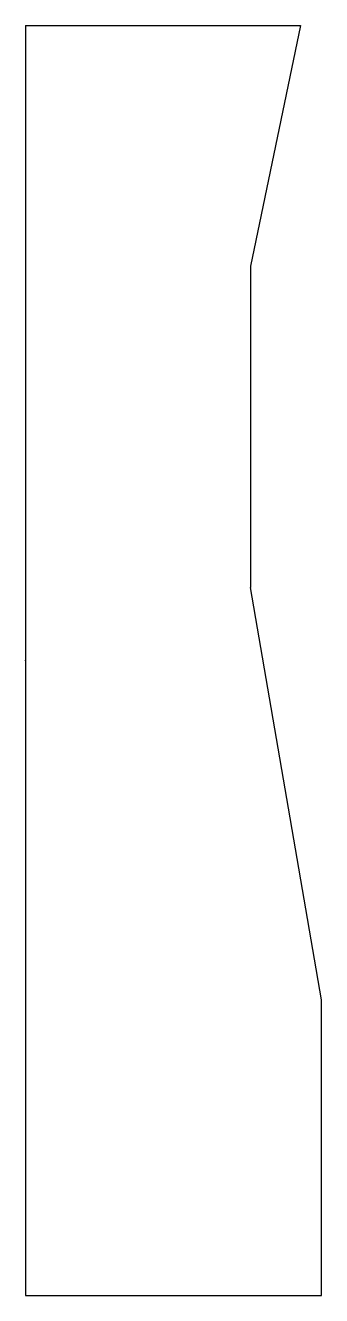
# Model space of a CAD drawing. Header units: millimetres. Extents: x 0 to 19.9, y -42.8 to 42.8.
import ezdxf

# ---------------------------------------------------------------- set-up
doc = ezdxf.new("R2010")
doc.units = ezdxf.units.MM
doc.header["$PDSIZE"] = -1

msp = doc.modelspace()

# ---------------------------------------------------------------- linework, layer by layer
at = {"color": 7, "linetype": 'Continuous'}
for p, q in [((0, 42.76), (0, -42.76)), ((0, 42.76), (18.5, 42.76)), ((18.5, 42.76), (15.138, 26.555)), ((15.138, 26.555), (15.138, 4.905)), ((19.91, -22.85), (15.138, 4.905)), ((19.91, -42.76), (19.91, -22.85)), ((0, -42.76), (19.91, -42.76))]:
    msp.add_line(p, q, dxfattribs=at)
msp.add_point((0, 0), dxfattribs=at)

doc.saveas('drawing.dxf')
